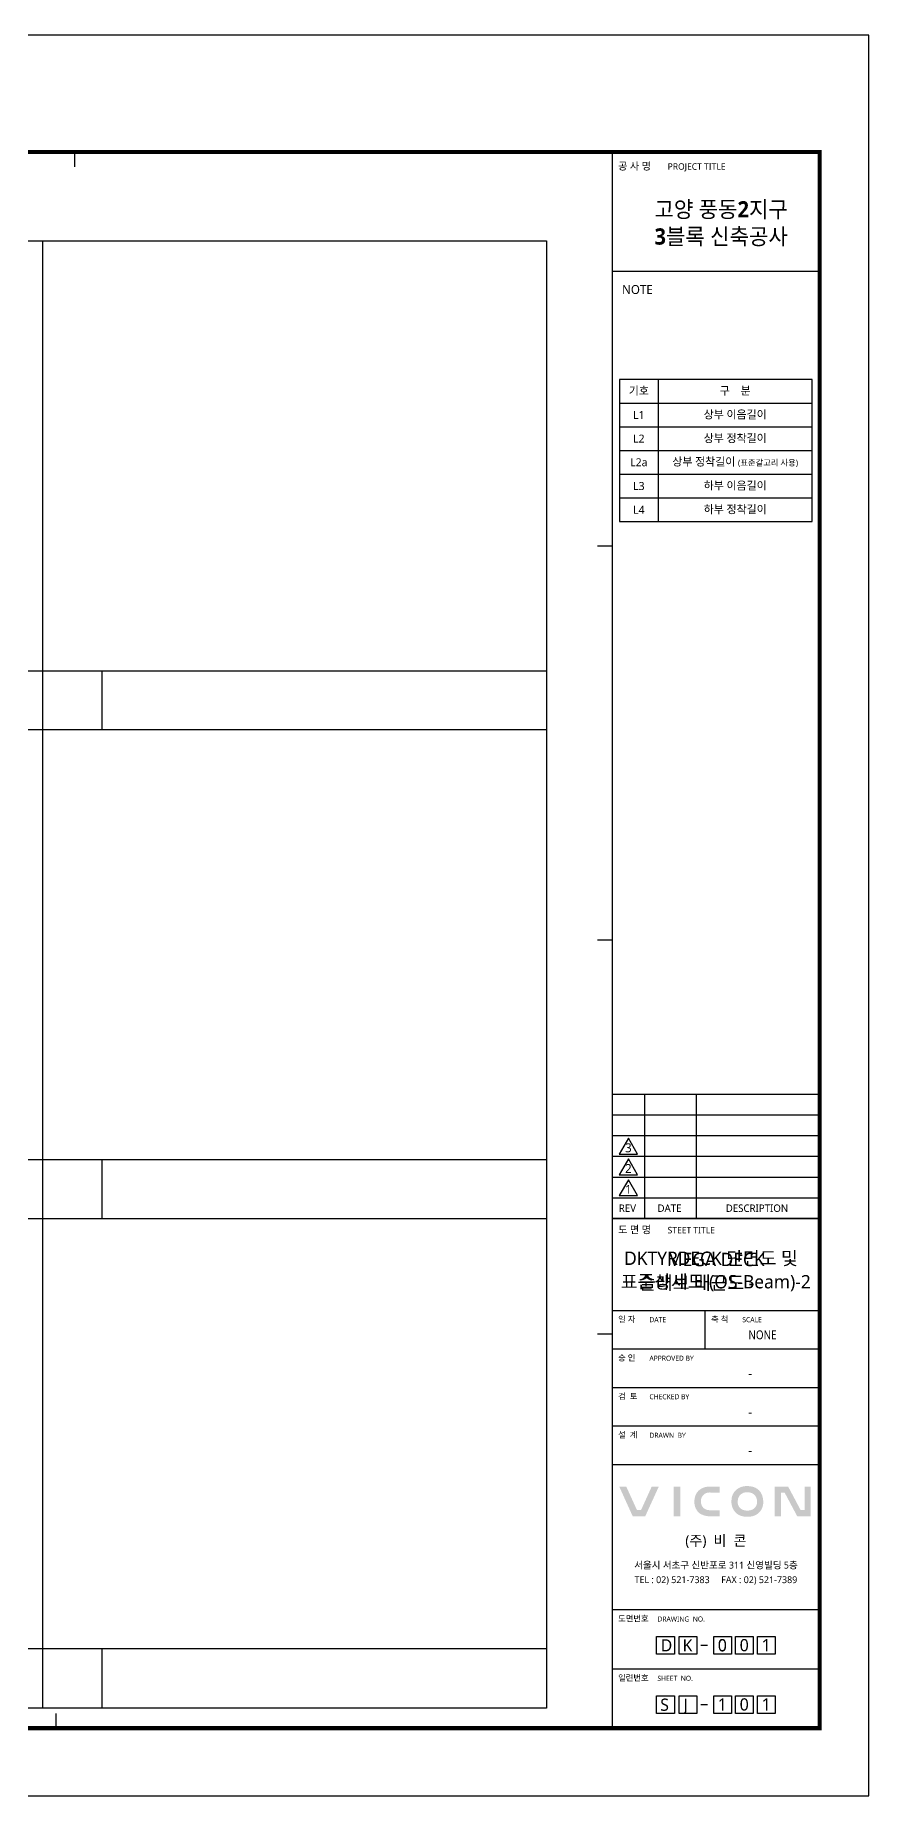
# Model space of a CAD drawing. Extents: x 10983 to 44623, y -18406 to 11294.
# Drawn here: x 25069 to 27881, y -18406 to -12466 of the extents above; entities that cross this region are included whole.
import ezdxf
from ezdxf.enums import TextEntityAlignment as Align

# ---------------------------------------------------------------- set-up
doc = ezdxf.new("R2010")
doc.units = 0
doc.header["$LTSCALE"] = 100
doc.header["$MEASUREMENT"] = 0
doc.layers.get('Defpoints').update_dxf_attribs({"color": 165, "linetype": 'CONTINUOUS'})
for name, color, linetype in [('0-TEXT', 3, 'CONTINUOUS'), ('DECK-TABLE', 7, 'CONTINUOUS'), ('DKT-TXT', 7, 'CONTINUOUS'), ('form', 7, 'CONTINUOUS'), ('form_TEX', 7, 'CONTINUOUS'), ('HAT', 8, 'CONTINUOUS'), ('NUMBER', 7, 'CONTINUOUS'), ('REVISION1', 10, 'CONTINUOUS'), ('TXT', 3, 'CONTINUOUS')]:
    doc.layers.add(name, color=color, linetype=linetype)
doc.styles.add('VICON TEXT', font='malgun.ttf')
doc.styles.add('맑은고딕', font='malgun.ttf')

# ---------------------------------------------------------------- blocks, each defined once
blk = doc.blocks.new('VICONLOG')
at = {"layer": 'HAT', "ltscale": 0.5}
h = blk.add_hatch(color=8, dxfattribs=at)
h.dxf.hatch_style = 1
h.paths.add_polyline_path([(69.3, 315.2), (111.6, 315.2), (157.3, 415.6), (133.5, 415.6), (97.3, 336), (83.7, 336), (47.4, 415.6), (23.7, 415.6)])
h.paths.add_polyline_path([(207.5, 315.1), (229.6, 315.1), (229.6, 415.4), (207.5, 415.4)])
h.paths.add_polyline_path([(300.6, 355.6, -0.100525), (299.7, 371.1, -0.373541), (327.7, 395.4), (362.7, 395.3), (362.7, 415.4), (327.7, 415.4, 0.051671), (312.9, 413.3, 0.131595), (291.2, 401.2, 0.127719), (280.2, 383.1, 0.067192), (277.2, 364.4, 0.152754), (285.5, 335.3, 0.061908), (291.8, 327.9, 0.071442), (301, 321.6, 0.114733), (329.1, 315.1), (362.7, 315.1), (362.7, 335.6), (329.1, 335.6, -0.017106), (323, 336.1, -0.30682)])
h.paths.add_polyline_path([(417.7, 326.6, 0.088872), (429.4, 318.7, 0.086691), (450.8, 313.5, 0.078736), (473.9, 315.6, 0.121785), (494.3, 326.4, 0.170478), (508.8, 352.9, 0.035083), (509.7, 362, 0.022918), (509.5, 368, 0.077261), (505, 388.1, 0.105839), (495.1, 403, 0.135555), (473.5, 414.9, 0.052602), (455.9, 417.1, 0.091585), (434.3, 413.7, 0.320638), (402.4, 367.8, 0.222412)])
h.paths.add_polyline_path([(423.6, 367.1, -0.297294), (441.3, 393.7, -0.092536), (455.2, 396.3, -0.087656), (468.6, 394.2, -0.116333), (479.8, 387.3, -0.095204), (484.9, 380.3, -0.065441), (488.3, 370.9, -0.06413), (488.6, 359.3, -0.1653), (479.9, 342.3, -0.136024), (464.5, 335.1, -0.06763), (452.3, 334.4, -0.090774), (437.7, 338.3, -0.13619), (427.1, 349, -0.158608)], flags=16)
h.paths.add_polyline_path([(569.1, 394.5), (582.1, 394.5), (624.3, 315.1), (669.8, 315.1), (669.8, 415.4), (648.9, 415.4), (648.9, 336), (635.8, 336), (593.6, 415.4), (548.2, 415.4), (548.2, 315.1), (569.1, 315.1)])
at = {"layer": 'form_TEX', "style": 'VICON TEXT'}
blk.add_text('서울시 서초구 신반포로 311 신영빌딩 5층', height=23, dxfattribs=at).set_placement((350, 150.9), align=Align.MIDDLE)
at = {"layer": 'form_TEX', "attachment_point": 5, "style": 'VICON TEXT'}
for s, width, heights, insert, char_height in [('(주)  비  콘', 383.636, [-49.5], (350, 229.3), 35), ('TEL : 02) 521-7383     FAX : 02) 521-7389', 685.972, [-28.7], (350, 98.6), 23)]:
    blk.add_mtext_dynamic_manual_height_columns(s, width=width, gutter_width=625, heights=heights, dxfattribs=dict(at, insert=insert, char_height=char_height))

msp = doc.modelspace()

# ---------------------------------------------------------------- linework, layer by layer
at = {"layer": 'DECK-TABLE', "ltscale": 0.5}
for p, q in [((25093.2, -13160.3), (25093.2, -18110.3)), ((25293.2, -14610.3), (25293.2, -14810.3)), ((26793.2, -14810.3), (19993.2, -14810.3)), ((26793.2, -16260.3), (19993.2, -16260.3)), ((25293.2, -16260.3), (25293.2, -16460.3)), ((26793.2, -16460.3), (19993.2, -16460.3)), ((26793.2, -17910.3), (19993.2, -17910.3)), ((25293.2, -17910.3), (25293.2, -18110.3))]:
    msp.add_line(p, q, dxfattribs=at)
at = {"layer": 'DECK-TABLE', "color": 9, "ltscale": 0.5}
for p, q in [((27169.9, -13627.4), (27169.9, -14107.4)), ((27169.9, -13627.4), (27169.9, -14107.4)), ((27039.9, -13707.4), (27689.9, -13707.4)), ((27039.9, -13707.4), (27689.9, -13707.4)), ((27039.9, -13787.4), (27689.9, -13787.4)), ((27039.9, -13787.4), (27689.9, -13787.4)), ((27039.9, -13867.4), (27689.9, -13867.4)), ((27039.9, -13867.4), (27689.9, -13867.4)), ((27039.9, -13947.4), (27689.9, -13947.4)), ((27039.9, -13947.4), (27689.9, -13947.4)), ((27039.9, -14027.4), (27689.9, -14027.4)), ((27039.9, -14027.4), (27689.9, -14027.4))]:
    msp.add_line(p, q, dxfattribs=at)
at = {"layer": 'DECK-TABLE', "linetype": 'ByBlock'}
msp.add_line((19993.2, -14610.3), (26793.2, -14610.3), dxfattribs=at)
at = {"layer": 'DECK-TABLE', "ltscale": 0.5}
msp.add_lwpolyline([(19993.2, -13160.3), (26793.2, -13160.3), (26793.2, -18110.3), (19993.2, -18110.3)], close=True, dxfattribs=at)
at = {"layer": 'DECK-TABLE', "color": 9, "ltscale": 0.5}
msp.add_lwpolyline([(27039.9, -14107.4), (27689.9, -14107.4), (27689.9, -13627.4), (27039.9, -13627.4)], close=True, dxfattribs=at)
msp.add_lwpolyline([(27039.9, -14107.4), (27689.9, -14107.4), (27689.9, -13627.4), (27039.9, -13627.4)], close=True, dxfattribs=at)
at = {"layer": 'Defpoints'}
msp.add_lwpolyline([(19470.6, -18406.4), (27880.6, -18406.4), (27880.6, -12466.3), (19470.6, -12466.3)], close=True, dxfattribs=at)
at = {"layer": 'form', "color": 30}
for p, q in [((25201.5, -12860.3), (25201.5, -12910.3)), ((27014.9, -12860.3), (27014.9, -18178.5)), ((27014.9, -14189.8), (26964.9, -14189.8)), ((27014.9, -15519.4), (26964.9, -15519.4)), ((27014.9, -16849), (26964.9, -16849)), ((25138.8, -18178.5), (25138.8, -18128.5))]:
    msp.add_line(p, q, dxfattribs=at)
at = {"layer": 'form'}
msp.add_line((27714.9, -13263.1), (27014.9, -13263.1), dxfattribs=at)
at = {"layer": 'form', "ltscale": 2}
for p, q in [((27014.9, -16038.9), (27714.2, -16038.9)), ((27124, -16038.9), (27124, -16458.9)), ((27297.7, -16038.9), (27297.7, -16458.9)), ((27014.9, -16108.9), (27714.2, -16108.9)), ((27014.9, -16178.9), (27714.2, -16178.9)), ((27014.9, -16248.9), (27714.2, -16248.9)), ((27014.9, -16318.9), (27714.2, -16318.9)), ((27014.9, -16388.9), (27714.2, -16388.9)), ((27714.9, -16458.9), (27014.9, -16458.9)), ((27014.9, -16458.9), (27714.9, -16458.9)), ((27014.9, -16768.5), (27714.9, -16768.5)), ((27014.9, -16898.5), (27714.9, -16898.5)), ((27014.9, -17028.5), (27714.9, -17028.5)), ((27014.9, -17158.5), (27714.9, -17158.5)), ((27014.9, -17288.5), (27714.9, -17288.5)), ((27714.9, -17778.5), (27014.9, -17778.5)), ((27314.2, -17898.5), (27336.5, -17898.5)), ((27014.9, -17978.5), (27714.9, -17978.5)), ((27314.2, -18098.5), (27336.5, -18098.5))]:
    msp.add_line(p, q, dxfattribs=at)
at = {"layer": 'form', "color": 30, "ltscale": 0.5}
msp.add_line((27014.9, -16458.9), (27714.2, -16458.9), dxfattribs=at)
at = {"layer": 'form', "ltscale": 0.5}
msp.add_line((27328.5, -16898.5), (27328.5, -16768.5), dxfattribs=at)
at = {"layer": 'form', "color": 30, "const_width": 14.2}
msp.add_lwpolyline([(19761.2, -12860.3), (19761.2, -18178.5), (27714.9, -18178.5), (27714.9, -12860.3)], close=True, dxfattribs=at)
at = {"layer": 'form', "ltscale": 0.5}
for points in [[(27164.9, -17868.7), (27224.6, -17868.7), (27224.6, -17928.4), (27164.9, -17928.4)], [(27240.6, -17868.7), (27300.3, -17868.7), (27300.3, -17928.4), (27240.6, -17928.4)], [(27357.3, -17868.7), (27417, -17868.7), (27417, -17928.4), (27357.3, -17928.4)], [(27431.2, -17868.7), (27491, -17868.7), (27491, -17928.4), (27431.2, -17928.4)], [(27505.2, -17868.7), (27564.9, -17868.7), (27564.9, -17928.4), (27505.2, -17928.4)], [(27164.9, -18068.6), (27224.6, -18068.6), (27224.6, -18128.4), (27164.9, -18128.4)], [(27240.6, -18068.6), (27300.3, -18068.6), (27300.3, -18128.4), (27240.6, -18128.4)], [(27357.3, -18068.6), (27417, -18068.6), (27417, -18128.4), (27357.3, -18128.4)], [(27431.2, -18068.6), (27491, -18068.6), (27491, -18128.4), (27431.2, -18128.4)], [(27505.2, -18068.6), (27564.9, -18068.6), (27564.9, -18128.4), (27505.2, -18128.4)]]:
    msp.add_lwpolyline(points, close=True, dxfattribs=at)
at = {"layer": 'REVISION1', "ltscale": 2}
for points in [[(27069.6, -16187.8), (27038.5, -16241.6), (27100.6, -16241.6), (27069.6, -16187.8)], [(27069.6, -16257.8), (27038.5, -16311.6), (27100.6, -16311.6), (27069.6, -16257.8)], [(27069.6, -16327.8), (27038.5, -16381.6), (27100.6, -16381.6), (27069.6, -16327.8)]]:
    msp.add_lwpolyline(points, dxfattribs=at)

# ---------------------------------------------------------------- block references
at = {"layer": 'DKT-TXT'}
msp.add_blockref('VICONLOG', (27014.9, -17778.5), dxfattribs=at)

# ---------------------------------------------------------------- texts
at = {"layer": '0-TEXT', "style": 'VICON TEXT'}
for s, p in [('0', (27371, -17918.7)), ('0', (27445, -17918.7)), ('1', (27518.9, -17918.7)), ('1', (27371, -18118.7)), ('0', (27445, -18118.7)), ('1', (27518.9, -18118.7))]:
    msp.add_text(s, height=41.2, dxfattribs=at).set_placement(p)
at = {"layer": '0-TEXT', "color": 3, "ltscale": 0.5, "insert": (27382.5, -13102.5), "char_height": 55, "width": 700, "attachment_point": 5, "style": '맑은고딕'}
msp.add_mtext('{\\fMalgun Gothic|b1|i0|c129|p50;\\W0.95;고양 풍동2지구 \\P3블록 신축공사}', dxfattribs=at)
at = {"layer": '0-TEXT', "insert": (27364.5, -16639.4), "char_height": 45, "width": 700, "attachment_point": 5, "style": '맑은고딕'}
msp.add_mtext('MEGA DECK \\P표준상세도 (OS-Beam)-2', dxfattribs=at)
at = {"layer": 'DECK-TABLE', "char_height": 27, "width": 150, "attachment_point": 5, "style": '맑은고딕'}
for s, insert in [('기호', (27104.9, -13667.4)), ('기호', (27104.9, -13667.4)), ('L1', (27104.9, -13747.4)), ('L1', (27104.9, -13747.4)), ('L2', (27104.9, -13827.4)), ('L2', (27104.9, -13827.4)), ('L2a', (27104.9, -13907.4)), ('L2a', (27104.9, -13907.4)), ('L3', (27104.9, -13987.4)), ('L3', (27104.9, -13987.4)), ('L4', (27104.9, -14067.4)), ('L4', (27104.9, -14067.4))]:
    msp.add_mtext(s, dxfattribs=dict(at, insert=insert))
at = {"layer": 'DECK-TABLE', "color": 2, "char_height": 27, "attachment_point": 5, "style": '맑은고딕'}
for s, insert, width in [('구    분', (27429.9, -13667.4), 150), ('구    분', (27429.9, -13667.4), 150), ('상부 이음길이', (27429.9, -13747.4), 457.597), ('상부 이음길이', (27429.9, -13747.4), 457.597), ('상부 정착길이', (27429.9, -13827.4), 457.597), ('상부 정착길이', (27429.9, -13827.4), 457.597), ('상부 정착길이 {\\H0.74074x;(표준갈고리 사용)}', (27429.9, -13907.4), 630.381), ('상부 정착길이 {\\H0.74074x;(표준갈고리 사용)}', (27429.9, -13907.4), 630.381), ('하부 이음길이', (27429.9, -13987.4), 457.597), ('하부 이음길이', (27429.9, -13987.4), 457.597), ('하부 정착길이', (27429.9, -14067.4), 457.597), ('하부 정착길이', (27429.9, -14067.4), 457.597)]:
    msp.add_mtext(s, dxfattribs=dict(at, insert=insert, width=width))
at = {"layer": 'form', "style": 'VICON TEXT'}
for s, p in [('D', (27178.6, -17919.3)), ('K', (27252.5, -17919.3)), ('S', (27177, -18119.5)), ('J', (27255.7, -18119.5))]:
    msp.add_text(s, height=41, dxfattribs=at).set_placement(p)
at = {"layer": 'form_TEX', "ltscale": 2}
for s, height, style, p in [('공 사 명', 25, 'VICON TEXT', (27034.9, -12920.3)), ('PROJECT TITLE', 22, 'VICON TEXT', (27202, -12920.3)), ('도 면 명', 25, '맑은고딕', (27034.9, -16508.9)), ('STEET TITLE', 22, '맑은고딕', (27202, -16508.9)), ('일 자', 20, 'VICON TEXT', (27034.9, -16808.5)), ('DATE', 17, 'VICON TEXT', (27140.5, -16808.5)), ('축 척', 20, 'VICON TEXT', (27348.5, -16808.5)), ('SCALE', 17, 'VICON TEXT', (27454, -16808.5)), ('승 인', 20, 'VICON TEXT', (27034.9, -16938.5)), ('APPROVED BY', 17, 'VICON TEXT', (27140.5, -16938.5)), ('검  토', 20, 'VICON TEXT', (27034.9, -17068.5)), ('CHECKED BY', 17, 'VICON TEXT', (27140.5, -17068.5)), ('설  계', 20, 'VICON TEXT', (27034.9, -17198.5)), ('DRAWN  BY', 17, 'VICON TEXT', (27140.5, -17198.5)), ('도면번호', 20, 'VICON TEXT', (27034.9, -17818.5)), ('DRAWING  NO.', 17, 'VICON TEXT', (27167.6, -17818.5)), ('일련번호', 20, 'VICON TEXT', (27034.9, -18018.5)), ('SHEET  NO.', 17, 'VICON TEXT', (27167.6, -18018.5))]:
    msp.add_text(s, height=height, dxfattribs=dict(at, style=style)).set_placement(p)
at = {"layer": 'form_TEX', "color": 1, "ltscale": 2, "style": 'VICON TEXT'}
msp.add_text('NOTE', height=30, dxfattribs=at).set_placement((27048.3, -13339.4))
at = {"layer": 'form_TEX', "style": 'VICON TEXT'}
for s, p in [('REV', (27037.3, -16436.4)), ('DATE', (27167.8, -16436.4)), ('DESCRIPTION', (27398, -16436.4))]:
    msp.add_text(s, height=25, dxfattribs=at).set_placement(p)
at = {"layer": 'NUMBER', "ltscale": 0.5, "style": '맑은고딕'}
msp.add_text('0', height=41, dxfattribs=at).set_placement((27371.4, -17919.3))
at = {"layer": 'REVISION1', "ltscale": 2, "style": 'VICON TEXT'}
for s, p in [('3', (27069.5, -16220.1)), ('2', (27069.5, -16290.1)), ('1', (27069.5, -16360.1))]:
    msp.add_text(s, height=30, dxfattribs=at).set_placement(p, align=Align.MIDDLE_CENTER)
at = {"layer": 'TXT', "style": 'VICON TEXT'}
for s, p in [('DECK 단면도 및', (27235.9, -16615.3)), ('슬래브 배근도 -', (27106.1, -16698.3))]:
    msp.add_text(s, height=45, dxfattribs=at).set_placement(p)
at = {"layer": 'TXT', "style": 'VICON TEXT', "width": 0.85}
msp.add_text('NONE', height=30, dxfattribs=at).set_placement((27521.9, -16866.2), align=Align.CENTER)
at = {"layer": 'TXT', "style": 'VICON TEXT'}
for p in [(27480.2, -16996.2), (27480.2, -17126.2), (27480.2, -17256.2)]:
    msp.add_text('-', height=30, dxfattribs=at).set_placement(p, align=Align.CENTER)
at = {"layer": 'TXT', "ltscale": 0.5, "style": 'VICON TEXT'}
msp.add_attdef('DKTYR', text='MEGA', height=45, dxfattribs=at).set_placement((27236.4, -16615.3), align=Align.RIGHT)

doc.saveas('drawing.dxf')
